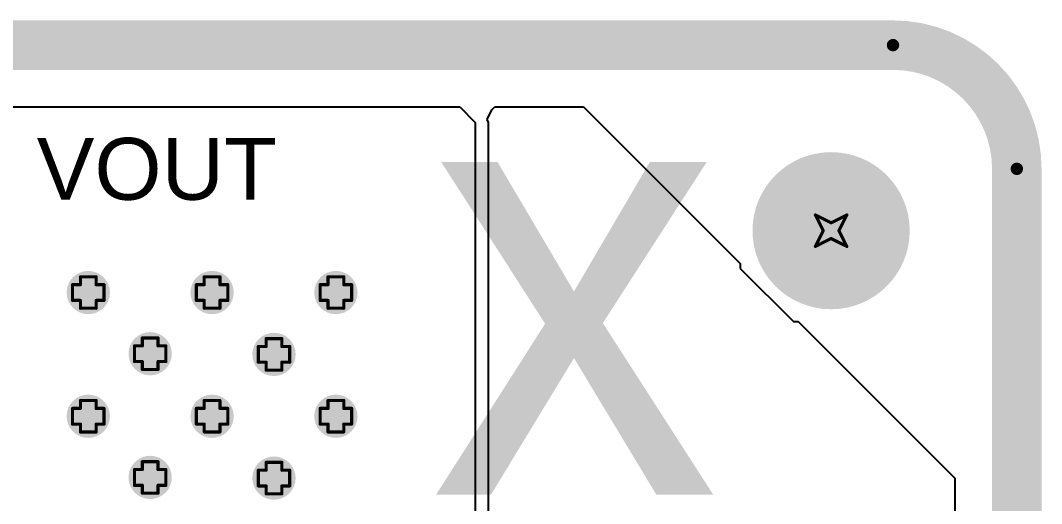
# Model space of a CAD drawing. Header units: millimetres. Extents: x -4.8 to 40.4, y -21.4 to 50.4.
# Drawn here: x 23.9 to 40.4, y 42.59 to 50.4 of the extents above; entities that cross this region are included whole.
import ezdxf

# ---------------------------------------------------------------- set-up
doc = ezdxf.new("R2010")
doc.units = ezdxf.units.MM
for name, color, linetype in [('BottomLayer', 5, 'Continuous'), ('BottomSolder', 6, 'Continuous'), ('DrillDrawing', 1, 'Continuous'), ('KeepOutLayer', 6, 'Continuous'), ('MultiLayer', 9, 'Continuous'), ('PadHoleLayer', 156, 'Continuous'), ('TopLayer', 1, 'Continuous'), ('TopOverlay', 2, 'Continuous'), ('TopSolder', 216, 'Continuous'), ('ViaHoleLayer', 16, 'Continuous')]:
    doc.layers.add(name, color=color, linetype=linetype)
doc.styles.add('Arial', font='arial.ttf', dxfattribs={"height": 0.2})
doc.styles.add('Mooretronics', font='', dxfattribs={"height": 0.2})
doc.styles.get('Mooretronics').set_extended_font_data('Mooretronics')

msp = doc.modelspace()

# ---------------------------------------------------------------- hatches: boundary and pattern name
at = {"layer": 'BottomLayer'}
h = msp.add_hatch(color=5, dxfattribs=at)
edge = h.paths.add_edge_path()
edge.add_arc((37, 47), 1, 0, 360)
h = msp.add_hatch(color=5, dxfattribs=at)
edge = h.paths.add_edge_path()
edge.add_arc((25, 46), 0.35, 0, 360)
h = msp.add_hatch(color=5, dxfattribs=at)
edge = h.paths.add_edge_path()
edge.add_arc((27, 46), 0.35, 0, 360)
h = msp.add_hatch(color=5, dxfattribs=at)
edge = h.paths.add_edge_path()
edge.add_arc((29, 46), 0.35, 0, 360)
h = msp.add_hatch(color=5, dxfattribs=at)
edge = h.paths.add_edge_path()
edge.add_arc((26, 45.011), 0.35, 0, 360)
h = msp.add_hatch(color=5, dxfattribs=at)
edge = h.paths.add_edge_path()
edge.add_arc((28, 45), 0.35, 0, 360)
h = msp.add_hatch(color=5, dxfattribs=at)
edge = h.paths.add_edge_path()
edge.add_arc((25, 44), 0.35, 0, 360)
h = msp.add_hatch(color=5, dxfattribs=at)
edge = h.paths.add_edge_path()
edge.add_arc((27, 44), 0.35, 0, 360)
h = msp.add_hatch(color=5, dxfattribs=at)
edge = h.paths.add_edge_path()
edge.add_arc((29, 44), 0.35, 0, 360)
h = msp.add_hatch(color=5, dxfattribs=at)
edge = h.paths.add_edge_path()
edge.add_arc((26, 43.011), 0.35, 0, 360)
h = msp.add_hatch(color=5, dxfattribs=at)
edge = h.paths.add_edge_path()
edge.add_arc((28, 43), 0.35, 0, 360)
at = {"layer": 'BottomSolder'}
h = msp.add_hatch(color=6, dxfattribs=at)
edge = h.paths.add_edge_path()
edge.add_arc((37, 47), 1.05, 0, 360)
at = {"layer": 'MultiLayer'}
h = msp.add_hatch(color=9, dxfattribs=at)
edge = h.paths.add_edge_path()
edge.add_arc((37, 47), 1, 0, 360)
at = {"layer": 'PadHoleLayer'}
h = msp.add_hatch(color=156, dxfattribs=at)
edge = h.paths.add_edge_path()
edge.add_arc((37, 47), 1.27, 0, 360)
at = {"layer": 'TopLayer'}
h = msp.add_hatch(color=1, dxfattribs=at)
edge = h.paths.add_edge_path()
edge.add_arc((37, 47), 1, 0, 360)
h = msp.add_hatch(color=1, dxfattribs=at)
edge = h.paths.add_edge_path()
edge.add_arc((25, 46), 0.35, 0, 360)
h = msp.add_hatch(color=1, dxfattribs=at)
edge = h.paths.add_edge_path()
edge.add_arc((27, 46), 0.35, 0, 360)
h = msp.add_hatch(color=1, dxfattribs=at)
edge = h.paths.add_edge_path()
edge.add_arc((29, 46), 0.35, 0, 360)
h = msp.add_hatch(color=1, dxfattribs=at)
edge = h.paths.add_edge_path()
edge.add_arc((26, 45.011), 0.35, 0, 360)
h = msp.add_hatch(color=1, dxfattribs=at)
edge = h.paths.add_edge_path()
edge.add_arc((28, 45), 0.35, 0, 360)
h = msp.add_hatch(color=1, dxfattribs=at)
edge = h.paths.add_edge_path()
edge.add_arc((25, 44), 0.35, 0, 360)
h = msp.add_hatch(color=1, dxfattribs=at)
edge = h.paths.add_edge_path()
edge.add_arc((27, 44), 0.35, 0, 360)
h = msp.add_hatch(color=1, dxfattribs=at)
edge = h.paths.add_edge_path()
edge.add_arc((29, 44), 0.35, 0, 360)
h = msp.add_hatch(color=1, dxfattribs=at)
edge = h.paths.add_edge_path()
edge.add_arc((26, 43.011), 0.35, 0, 360)
h = msp.add_hatch(color=1, dxfattribs=at)
edge = h.paths.add_edge_path()
edge.add_arc((28, 43), 0.35, 0, 360)
at = {"layer": 'TopSolder'}
h = msp.add_hatch(color=216, dxfattribs=at)
edge = h.paths.add_edge_path()
edge.add_arc((37, 47), 1.05, 0, 360)
at = {"layer": 'ViaHoleLayer'}
h = msp.add_hatch(color=16, dxfattribs=at)
edge = h.paths.add_edge_path()
edge.add_arc((25, 46), 0.2, 0, 360)
h = msp.add_hatch(color=16, dxfattribs=at)
edge = h.paths.add_edge_path()
edge.add_arc((27, 46), 0.2, 0, 360)
h = msp.add_hatch(color=16, dxfattribs=at)
edge = h.paths.add_edge_path()
edge.add_arc((29, 46), 0.2, 0, 360)
h = msp.add_hatch(color=16, dxfattribs=at)
edge = h.paths.add_edge_path()
edge.add_arc((26, 45.011), 0.2, 0, 360)
h = msp.add_hatch(color=16, dxfattribs=at)
edge = h.paths.add_edge_path()
edge.add_arc((28, 45), 0.2, 0, 360)
h = msp.add_hatch(color=16, dxfattribs=at)
edge = h.paths.add_edge_path()
edge.add_arc((25, 44), 0.2, 0, 360)
h = msp.add_hatch(color=16, dxfattribs=at)
edge = h.paths.add_edge_path()
edge.add_arc((27, 44), 0.2, 0, 360)
h = msp.add_hatch(color=16, dxfattribs=at)
edge = h.paths.add_edge_path()
edge.add_arc((29, 44), 0.2, 0, 360)
h = msp.add_hatch(color=16, dxfattribs=at)
edge = h.paths.add_edge_path()
edge.add_arc((26, 43.011), 0.2, 0, 360)
h = msp.add_hatch(color=16, dxfattribs=at)
edge = h.paths.add_edge_path()
edge.add_arc((28, 43), 0.2, 0, 360)

# ---------------------------------------------------------------- linework, layer by layer
at = {"layer": 'BottomLayer'}
for p, q in [((19, 49), (31, 49)), ((31, 49), (31.25, 48.75)), ((31.518, 48.952), (31.567, 49)), ((31.567, 49), (33, 49)), ((33, 49), (35.53, 46.47)), ((31.446, 48.8), (31.518, 48.952)), ((31.25, 48.75), (31.25, 34)), ((31.466, 48.75), (31.446, 48.8)), ((31.466, 34), (31.466, 48.75)), ((35.53, 46.47), (35.53, 46.391)), ((35.53, 46.391), (36.391, 45.53)), ((36.391, 45.53), (36.47, 45.53)), ((36.47, 45.53), (39, 43)), ((39, 43), (39, 7))]:
    msp.add_line(p, q, dxfattribs=at)
at = {"layer": 'DrillDrawing'}
for points, const_width in [([(2, 50), (38, 50)], 0.2), ([(40, 2), (40, 48)], 0.2), ([(36.746, 47.254), (37, 47.127)], 0.0508), ([(36.746, 47.254), (36.873, 47)], 0.0508), ([(37, 47.127), (37.254, 47.254)], 0.0508), ([(37.127, 47), (37.254, 47.254)], 0.0508), ([(36.746, 46.746), (36.873, 47)], 0.0508), ([(37.127, 47), (37.254, 46.746)], 0.0508), ([(36.746, 46.746), (37, 46.873)], 0.0508), ([(37, 46.873), (37.254, 46.746)], 0.0508), ([(24.873, 46.127), (24.873, 46.254)], 0.0508), ([(24.873, 46.254), (25.127, 46.254)], 0.0508), ([(25.127, 46.127), (25.127, 46.254)], 0.0508), ([(26.873, 46.127), (26.873, 46.254)], 0.0508), ([(26.873, 46.254), (27.127, 46.254)], 0.0508), ([(27.127, 46.127), (27.127, 46.254)], 0.0508), ([(28.873, 46.127), (28.873, 46.254)], 0.0508), ([(28.873, 46.254), (29.127, 46.254)], 0.0508), ([(29.127, 46.127), (29.127, 46.254)], 0.0508), ([(24.746, 45.873), (24.746, 46.127)], 0.0508), ([(24.746, 46.127), (24.873, 46.127)], 0.0508), ([(25.127, 46.127), (25.254, 46.127)], 0.0508), ([(25.254, 45.873), (25.254, 46.127)], 0.0508), ([(26.746, 45.873), (26.746, 46.127)], 0.0508), ([(26.746, 46.127), (26.873, 46.127)], 0.0508), ([(27.127, 46.127), (27.254, 46.127)], 0.0508), ([(27.254, 45.873), (27.254, 46.127)], 0.0508), ([(28.746, 45.873), (28.746, 46.127)], 0.0508), ([(28.746, 46.127), (28.873, 46.127)], 0.0508), ([(29.127, 46.127), (29.254, 46.127)], 0.0508), ([(29.254, 45.873), (29.254, 46.127)], 0.0508), ([(24.746, 45.873), (24.873, 45.873)], 0.0508), ([(24.873, 45.746), (24.873, 45.873)], 0.0508), ([(25.127, 45.873), (25.254, 45.873)], 0.0508), ([(25.127, 45.746), (25.127, 45.873)], 0.0508), ([(26.746, 45.873), (26.873, 45.873)], 0.0508), ([(26.873, 45.746), (26.873, 45.873)], 0.0508), ([(27.127, 45.873), (27.254, 45.873)], 0.0508), ([(27.127, 45.746), (27.127, 45.873)], 0.0508), ([(28.746, 45.873), (28.873, 45.873)], 0.0508), ([(28.873, 45.746), (28.873, 45.873)], 0.0508), ([(29.127, 45.873), (29.254, 45.873)], 0.0508), ([(29.127, 45.746), (29.127, 45.873)], 0.0508), ([(24.873, 45.746), (25.127, 45.746)], 0.0508), ([(26.873, 45.746), (27.127, 45.746)], 0.0508), ([(28.873, 45.746), (29.127, 45.746)], 0.0508), ([(25.873, 45.138), (25.873, 45.265)], 0.0508), ([(25.873, 45.265), (26.127, 45.265)], 0.0508), ([(26.127, 45.138), (26.127, 45.265)], 0.0508), ([(27.873, 45.127), (27.873, 45.254)], 0.0508), ([(27.873, 45.254), (28.127, 45.254)], 0.0508), ([(28.127, 45.127), (28.127, 45.254)], 0.0508), ([(25.746, 44.884), (25.746, 45.138)], 0.0508), ([(25.746, 45.138), (25.873, 45.138)], 0.0508), ([(26.127, 45.138), (26.254, 45.138)], 0.0508), ([(26.254, 44.884), (26.254, 45.138)], 0.0508), ([(27.746, 44.873), (27.746, 45.127)], 0.0508), ([(27.746, 45.127), (27.873, 45.127)], 0.0508), ([(28.127, 45.127), (28.254, 45.127)], 0.0508), ([(28.254, 44.873), (28.254, 45.127)], 0.0508), ([(25.746, 44.884), (25.873, 44.884)], 0.0508), ([(25.873, 44.757), (25.873, 44.884)], 0.0508), ([(26.127, 44.884), (26.254, 44.884)], 0.0508), ([(26.127, 44.757), (26.127, 44.884)], 0.0508), ([(27.746, 44.873), (27.873, 44.873)], 0.0508), ([(27.873, 44.746), (27.873, 44.873)], 0.0508), ([(28.127, 44.873), (28.254, 44.873)], 0.0508), ([(28.127, 44.746), (28.127, 44.873)], 0.0508), ([(25.873, 44.757), (26.127, 44.757)], 0.0508), ([(27.873, 44.746), (28.127, 44.746)], 0.0508), ([(24.873, 44.127), (24.873, 44.254)], 0.0508), ([(24.873, 44.254), (25.127, 44.254)], 0.0508), ([(25.127, 44.127), (25.127, 44.254)], 0.0508), ([(26.873, 44.127), (26.873, 44.254)], 0.0508), ([(26.873, 44.254), (27.127, 44.254)], 0.0508), ([(27.127, 44.127), (27.127, 44.254)], 0.0508), ([(28.873, 44.127), (28.873, 44.254)], 0.0508), ([(28.873, 44.254), (29.127, 44.254)], 0.0508), ([(29.127, 44.127), (29.127, 44.254)], 0.0508), ([(24.746, 43.873), (24.746, 44.127)], 0.0508), ([(24.746, 44.127), (24.873, 44.127)], 0.0508), ([(25.127, 44.127), (25.254, 44.127)], 0.0508), ([(25.254, 43.873), (25.254, 44.127)], 0.0508), ([(26.746, 43.873), (26.746, 44.127)], 0.0508), ([(26.746, 44.127), (26.873, 44.127)], 0.0508), ([(27.127, 44.127), (27.254, 44.127)], 0.0508), ([(27.254, 43.873), (27.254, 44.127)], 0.0508), ([(28.746, 43.873), (28.746, 44.127)], 0.0508), ([(28.746, 44.127), (28.873, 44.127)], 0.0508), ([(29.127, 44.127), (29.254, 44.127)], 0.0508), ([(29.254, 43.873), (29.254, 44.127)], 0.0508), ([(24.746, 43.873), (24.873, 43.873)], 0.0508), ([(24.873, 43.746), (24.873, 43.873)], 0.0508), ([(25.127, 43.873), (25.254, 43.873)], 0.0508), ([(25.127, 43.746), (25.127, 43.873)], 0.0508), ([(26.746, 43.873), (26.873, 43.873)], 0.0508), ([(26.873, 43.746), (26.873, 43.873)], 0.0508), ([(27.127, 43.873), (27.254, 43.873)], 0.0508), ([(27.127, 43.746), (27.127, 43.873)], 0.0508), ([(28.746, 43.873), (28.873, 43.873)], 0.0508), ([(28.873, 43.746), (28.873, 43.873)], 0.0508), ([(29.127, 43.873), (29.254, 43.873)], 0.0508), ([(29.127, 43.746), (29.127, 43.873)], 0.0508), ([(24.873, 43.746), (25.127, 43.746)], 0.0508), ([(26.873, 43.746), (27.127, 43.746)], 0.0508), ([(28.873, 43.746), (29.127, 43.746)], 0.0508), ([(25.873, 43.138), (25.873, 43.265)], 0.0508), ([(25.873, 43.265), (26.127, 43.265)], 0.0508), ([(26.127, 43.138), (26.127, 43.265)], 0.0508), ([(27.873, 43.127), (27.873, 43.254)], 0.0508), ([(27.873, 43.254), (28.127, 43.254)], 0.0508), ([(28.127, 43.127), (28.127, 43.254)], 0.0508), ([(25.746, 42.884), (25.746, 43.138)], 0.0508), ([(25.746, 43.138), (25.873, 43.138)], 0.0508), ([(26.127, 43.138), (26.254, 43.138)], 0.0508), ([(26.254, 42.884), (26.254, 43.138)], 0.0508), ([(27.746, 42.873), (27.746, 43.127)], 0.0508), ([(27.746, 43.127), (27.873, 43.127)], 0.0508), ([(28.127, 43.127), (28.254, 43.127)], 0.0508), ([(28.254, 42.873), (28.254, 43.127)], 0.0508), ([(25.746, 42.884), (25.873, 42.884)], 0.0508), ([(25.873, 42.757), (25.873, 42.884)], 0.0508), ([(26.127, 42.884), (26.254, 42.884)], 0.0508), ([(26.127, 42.757), (26.127, 42.884)], 0.0508), ([(27.746, 42.873), (27.873, 42.873)], 0.0508), ([(27.873, 42.746), (27.873, 42.873)], 0.0508), ([(28.127, 42.873), (28.254, 42.873)], 0.0508), ([(28.127, 42.746), (28.127, 42.873)], 0.0508), ([(25.873, 42.757), (26.127, 42.757)], 0.0508), ([(27.873, 42.746), (28.127, 42.746)], 0.0508)]:
    msp.add_lwpolyline(points, dxfattribs=dict(at, const_width=const_width))
for points, const_width in [([(37.95, 50, 1), (38.05, 50, 1)], 0.1), ([(37.95, 50, 1), (38.05, 50, 1)], 0.1), ([(39.95, 48, 1), (40.05, 48, 1)], 0.1), ([(39.95, 48, 1), (40.05, 48, 1)], 0.1), ([(36.733, 47.254, 1), (36.759, 47.254, 1)], 0.0254), ([(36.733, 47.254, 1), (36.759, 47.254, 1)], 0.0254), ([(37.241, 47.254, 1), (37.267, 47.254, 1)], 0.0254), ([(37.241, 47.254, 1), (37.267, 47.254, 1)], 0.0254), ([(36.86, 47, 1), (36.886, 47, 1)], 0.0254), ([(36.86, 47, 1), (36.886, 47, 1)], 0.0254), ([(36.987, 47.127, 1), (37.013, 47.127, 1)], 0.0254), ([(36.987, 47.127, 1), (37.013, 47.127, 1)], 0.0254), ([(37.114, 47, 1), (37.14, 47, 1)], 0.0254), ([(37.114, 47, 1), (37.14, 47, 1)], 0.0254), ([(36.987, 46.873, 1), (37.013, 46.873, 1)], 0.0254), ([(36.987, 46.873, 1), (37.013, 46.873, 1)], 0.0254), ([(36.733, 46.746, 1), (36.759, 46.746, 1)], 0.0254), ([(36.733, 46.746, 1), (36.759, 46.746, 1)], 0.0254), ([(37.241, 46.746, 1), (37.267, 46.746, 1)], 0.0254), ([(37.241, 46.746, 1), (37.267, 46.746, 1)], 0.0254), ([(24.86, 46.254, 1), (24.886, 46.254, 1)], 0.0254), ([(24.86, 46.254, 1), (24.886, 46.254, 1)], 0.0254), ([(25.114, 46.254, 1), (25.14, 46.254, 1)], 0.0254), ([(25.114, 46.254, 1), (25.14, 46.254, 1)], 0.0254), ([(26.86, 46.254, 1), (26.886, 46.254, 1)], 0.0254), ([(26.86, 46.254, 1), (26.886, 46.254, 1)], 0.0254), ([(27.114, 46.254, 1), (27.14, 46.254, 1)], 0.0254), ([(27.114, 46.254, 1), (27.14, 46.254, 1)], 0.0254), ([(28.86, 46.254, 1), (28.886, 46.254, 1)], 0.0254), ([(28.86, 46.254, 1), (28.886, 46.254, 1)], 0.0254), ([(29.114, 46.254, 1), (29.14, 46.254, 1)], 0.0254), ([(29.114, 46.254, 1), (29.14, 46.254, 1)], 0.0254), ([(24.733, 46.127, 1), (24.759, 46.127, 1)], 0.0254), ([(24.733, 46.127, 1), (24.759, 46.127, 1)], 0.0254), ([(24.86, 46.127, 1), (24.886, 46.127, 1)], 0.0254), ([(24.86, 46.127, 1), (24.886, 46.127, 1)], 0.0254), ([(25.114, 46.127, 1), (25.14, 46.127, 1)], 0.0254), ([(25.114, 46.127, 1), (25.14, 46.127, 1)], 0.0254), ([(25.241, 46.127, 1), (25.267, 46.127, 1)], 0.0254), ([(25.241, 46.127, 1), (25.267, 46.127, 1)], 0.0254), ([(26.733, 46.127, 1), (26.759, 46.127, 1)], 0.0254), ([(26.733, 46.127, 1), (26.759, 46.127, 1)], 0.0254), ([(26.86, 46.127, 1), (26.886, 46.127, 1)], 0.0254), ([(26.86, 46.127, 1), (26.886, 46.127, 1)], 0.0254), ([(27.114, 46.127, 1), (27.14, 46.127, 1)], 0.0254), ([(27.114, 46.127, 1), (27.14, 46.127, 1)], 0.0254), ([(27.241, 46.127, 1), (27.267, 46.127, 1)], 0.0254), ([(27.241, 46.127, 1), (27.267, 46.127, 1)], 0.0254), ([(28.733, 46.127, 1), (28.759, 46.127, 1)], 0.0254), ([(28.733, 46.127, 1), (28.759, 46.127, 1)], 0.0254), ([(28.86, 46.127, 1), (28.886, 46.127, 1)], 0.0254), ([(28.86, 46.127, 1), (28.886, 46.127, 1)], 0.0254), ([(29.114, 46.127, 1), (29.14, 46.127, 1)], 0.0254), ([(29.114, 46.127, 1), (29.14, 46.127, 1)], 0.0254), ([(29.241, 46.127, 1), (29.267, 46.127, 1)], 0.0254), ([(29.241, 46.127, 1), (29.267, 46.127, 1)], 0.0254), ([(24.733, 45.873, 1), (24.759, 45.873, 1)], 0.0254), ([(24.733, 45.873, 1), (24.759, 45.873, 1)], 0.0254), ([(24.86, 45.873, 1), (24.886, 45.873, 1)], 0.0254), ([(24.86, 45.873, 1), (24.886, 45.873, 1)], 0.0254), ([(25.114, 45.873, 1), (25.14, 45.873, 1)], 0.0254), ([(25.114, 45.873, 1), (25.14, 45.873, 1)], 0.0254), ([(25.241, 45.873, 1), (25.267, 45.873, 1)], 0.0254), ([(25.241, 45.873, 1), (25.267, 45.873, 1)], 0.0254), ([(26.733, 45.873, 1), (26.759, 45.873, 1)], 0.0254), ([(26.733, 45.873, 1), (26.759, 45.873, 1)], 0.0254), ([(26.86, 45.873, 1), (26.886, 45.873, 1)], 0.0254), ([(26.86, 45.873, 1), (26.886, 45.873, 1)], 0.0254), ([(27.114, 45.873, 1), (27.14, 45.873, 1)], 0.0254), ([(27.114, 45.873, 1), (27.14, 45.873, 1)], 0.0254), ([(27.241, 45.873, 1), (27.267, 45.873, 1)], 0.0254), ([(27.241, 45.873, 1), (27.267, 45.873, 1)], 0.0254), ([(28.733, 45.873, 1), (28.759, 45.873, 1)], 0.0254), ([(28.733, 45.873, 1), (28.759, 45.873, 1)], 0.0254), ([(28.86, 45.873, 1), (28.886, 45.873, 1)], 0.0254), ([(28.86, 45.873, 1), (28.886, 45.873, 1)], 0.0254), ([(29.114, 45.873, 1), (29.14, 45.873, 1)], 0.0254), ([(29.114, 45.873, 1), (29.14, 45.873, 1)], 0.0254), ([(29.241, 45.873, 1), (29.267, 45.873, 1)], 0.0254), ([(29.241, 45.873, 1), (29.267, 45.873, 1)], 0.0254), ([(24.86, 45.746, 1), (24.886, 45.746, 1)], 0.0254), ([(24.86, 45.746, 1), (24.886, 45.746, 1)], 0.0254), ([(25.114, 45.746, 1), (25.14, 45.746, 1)], 0.0254), ([(25.114, 45.746, 1), (25.14, 45.746, 1)], 0.0254), ([(26.86, 45.746, 1), (26.886, 45.746, 1)], 0.0254), ([(26.86, 45.746, 1), (26.886, 45.746, 1)], 0.0254), ([(27.114, 45.746, 1), (27.14, 45.746, 1)], 0.0254), ([(27.114, 45.746, 1), (27.14, 45.746, 1)], 0.0254), ([(28.86, 45.746, 1), (28.886, 45.746, 1)], 0.0254), ([(28.86, 45.746, 1), (28.886, 45.746, 1)], 0.0254), ([(29.114, 45.746, 1), (29.14, 45.746, 1)], 0.0254), ([(29.114, 45.746, 1), (29.14, 45.746, 1)], 0.0254), ([(25.86, 45.265, 1), (25.886, 45.265, 1)], 0.0254), ([(25.86, 45.265, 1), (25.886, 45.265, 1)], 0.0254), ([(26.114, 45.265, 1), (26.14, 45.265, 1)], 0.0254), ([(26.114, 45.265, 1), (26.14, 45.265, 1)], 0.0254), ([(27.86, 45.254, 1), (27.886, 45.254, 1)], 0.0254), ([(27.86, 45.254, 1), (27.886, 45.254, 1)], 0.0254), ([(28.114, 45.254, 1), (28.14, 45.254, 1)], 0.0254), ([(28.114, 45.254, 1), (28.14, 45.254, 1)], 0.0254), ([(25.733, 45.138, 1), (25.759, 45.138, 1)], 0.0254), ([(25.733, 45.138, 1), (25.759, 45.138, 1)], 0.0254), ([(25.86, 45.138, 1), (25.886, 45.138, 1)], 0.0254), ([(25.86, 45.138, 1), (25.886, 45.138, 1)], 0.0254), ([(26.114, 45.138, 1), (26.14, 45.138, 1)], 0.0254), ([(26.114, 45.138, 1), (26.14, 45.138, 1)], 0.0254), ([(26.241, 45.138, 1), (26.267, 45.138, 1)], 0.0254), ([(26.241, 45.138, 1), (26.267, 45.138, 1)], 0.0254), ([(27.733, 45.127, 1), (27.759, 45.127, 1)], 0.0254), ([(27.733, 45.127, 1), (27.759, 45.127, 1)], 0.0254), ([(27.86, 45.127, 1), (27.886, 45.127, 1)], 0.0254), ([(27.86, 45.127, 1), (27.886, 45.127, 1)], 0.0254), ([(28.114, 45.127, 1), (28.14, 45.127, 1)], 0.0254), ([(28.114, 45.127, 1), (28.14, 45.127, 1)], 0.0254), ([(28.241, 45.127, 1), (28.267, 45.127, 1)], 0.0254), ([(28.241, 45.127, 1), (28.267, 45.127, 1)], 0.0254), ([(25.733, 44.884, 1), (25.759, 44.884, 1)], 0.0254), ([(25.733, 44.884, 1), (25.759, 44.884, 1)], 0.0254), ([(25.86, 44.884, 1), (25.886, 44.884, 1)], 0.0254), ([(25.86, 44.884, 1), (25.886, 44.884, 1)], 0.0254), ([(26.114, 44.884, 1), (26.14, 44.884, 1)], 0.0254), ([(26.114, 44.884, 1), (26.14, 44.884, 1)], 0.0254), ([(26.241, 44.884, 1), (26.267, 44.884, 1)], 0.0254), ([(26.241, 44.884, 1), (26.267, 44.884, 1)], 0.0254), ([(27.733, 44.873, 1), (27.759, 44.873, 1)], 0.0254), ([(27.733, 44.873, 1), (27.759, 44.873, 1)], 0.0254), ([(27.86, 44.873, 1), (27.886, 44.873, 1)], 0.0254), ([(27.86, 44.873, 1), (27.886, 44.873, 1)], 0.0254), ([(28.114, 44.873, 1), (28.14, 44.873, 1)], 0.0254), ([(28.114, 44.873, 1), (28.14, 44.873, 1)], 0.0254), ([(28.241, 44.873, 1), (28.267, 44.873, 1)], 0.0254), ([(28.241, 44.873, 1), (28.267, 44.873, 1)], 0.0254), ([(25.86, 44.757, 1), (25.886, 44.757, 1)], 0.0254), ([(25.86, 44.757, 1), (25.886, 44.757, 1)], 0.0254), ([(26.114, 44.757, 1), (26.14, 44.757, 1)], 0.0254), ([(26.114, 44.757, 1), (26.14, 44.757, 1)], 0.0254), ([(27.86, 44.746, 1), (27.886, 44.746, 1)], 0.0254), ([(27.86, 44.746, 1), (27.886, 44.746, 1)], 0.0254), ([(28.114, 44.746, 1), (28.14, 44.746, 1)], 0.0254), ([(28.114, 44.746, 1), (28.14, 44.746, 1)], 0.0254), ([(24.86, 44.254, 1), (24.886, 44.254, 1)], 0.0254), ([(24.86, 44.254, 1), (24.886, 44.254, 1)], 0.0254), ([(25.114, 44.254, 1), (25.14, 44.254, 1)], 0.0254), ([(25.114, 44.254, 1), (25.14, 44.254, 1)], 0.0254), ([(26.86, 44.254, 1), (26.886, 44.254, 1)], 0.0254), ([(26.86, 44.254, 1), (26.886, 44.254, 1)], 0.0254), ([(27.114, 44.254, 1), (27.14, 44.254, 1)], 0.0254), ([(27.114, 44.254, 1), (27.14, 44.254, 1)], 0.0254), ([(28.86, 44.254, 1), (28.886, 44.254, 1)], 0.0254), ([(28.86, 44.254, 1), (28.886, 44.254, 1)], 0.0254), ([(29.114, 44.254, 1), (29.14, 44.254, 1)], 0.0254), ([(29.114, 44.254, 1), (29.14, 44.254, 1)], 0.0254), ([(24.733, 44.127, 1), (24.759, 44.127, 1)], 0.0254), ([(24.733, 44.127, 1), (24.759, 44.127, 1)], 0.0254), ([(24.86, 44.127, 1), (24.886, 44.127, 1)], 0.0254), ([(24.86, 44.127, 1), (24.886, 44.127, 1)], 0.0254), ([(25.114, 44.127, 1), (25.14, 44.127, 1)], 0.0254), ([(25.114, 44.127, 1), (25.14, 44.127, 1)], 0.0254), ([(25.241, 44.127, 1), (25.267, 44.127, 1)], 0.0254), ([(25.241, 44.127, 1), (25.267, 44.127, 1)], 0.0254), ([(26.733, 44.127, 1), (26.759, 44.127, 1)], 0.0254), ([(26.733, 44.127, 1), (26.759, 44.127, 1)], 0.0254), ([(26.86, 44.127, 1), (26.886, 44.127, 1)], 0.0254), ([(26.86, 44.127, 1), (26.886, 44.127, 1)], 0.0254), ([(27.114, 44.127, 1), (27.14, 44.127, 1)], 0.0254), ([(27.114, 44.127, 1), (27.14, 44.127, 1)], 0.0254), ([(27.241, 44.127, 1), (27.267, 44.127, 1)], 0.0254), ([(27.241, 44.127, 1), (27.267, 44.127, 1)], 0.0254), ([(28.733, 44.127, 1), (28.759, 44.127, 1)], 0.0254), ([(28.733, 44.127, 1), (28.759, 44.127, 1)], 0.0254), ([(28.86, 44.127, 1), (28.886, 44.127, 1)], 0.0254), ([(28.86, 44.127, 1), (28.886, 44.127, 1)], 0.0254), ([(29.114, 44.127, 1), (29.14, 44.127, 1)], 0.0254), ([(29.114, 44.127, 1), (29.14, 44.127, 1)], 0.0254), ([(29.241, 44.127, 1), (29.267, 44.127, 1)], 0.0254), ([(29.241, 44.127, 1), (29.267, 44.127, 1)], 0.0254), ([(24.733, 43.873, 1), (24.759, 43.873, 1)], 0.0254), ([(24.733, 43.873, 1), (24.759, 43.873, 1)], 0.0254), ([(24.86, 43.873, 1), (24.886, 43.873, 1)], 0.0254), ([(24.86, 43.873, 1), (24.886, 43.873, 1)], 0.0254), ([(25.114, 43.873, 1), (25.14, 43.873, 1)], 0.0254), ([(25.114, 43.873, 1), (25.14, 43.873, 1)], 0.0254), ([(25.241, 43.873, 1), (25.267, 43.873, 1)], 0.0254), ([(25.241, 43.873, 1), (25.267, 43.873, 1)], 0.0254), ([(26.733, 43.873, 1), (26.759, 43.873, 1)], 0.0254), ([(26.733, 43.873, 1), (26.759, 43.873, 1)], 0.0254), ([(26.86, 43.873, 1), (26.886, 43.873, 1)], 0.0254), ([(26.86, 43.873, 1), (26.886, 43.873, 1)], 0.0254), ([(27.114, 43.873, 1), (27.14, 43.873, 1)], 0.0254), ([(27.114, 43.873, 1), (27.14, 43.873, 1)], 0.0254), ([(27.241, 43.873, 1), (27.267, 43.873, 1)], 0.0254), ([(27.241, 43.873, 1), (27.267, 43.873, 1)], 0.0254), ([(28.733, 43.873, 1), (28.759, 43.873, 1)], 0.0254), ([(28.733, 43.873, 1), (28.759, 43.873, 1)], 0.0254), ([(28.86, 43.873, 1), (28.886, 43.873, 1)], 0.0254), ([(28.86, 43.873, 1), (28.886, 43.873, 1)], 0.0254), ([(29.114, 43.873, 1), (29.14, 43.873, 1)], 0.0254), ([(29.114, 43.873, 1), (29.14, 43.873, 1)], 0.0254), ([(29.241, 43.873, 1), (29.267, 43.873, 1)], 0.0254), ([(29.241, 43.873, 1), (29.267, 43.873, 1)], 0.0254), ([(24.86, 43.746, 1), (24.886, 43.746, 1)], 0.0254), ([(24.86, 43.746, 1), (24.886, 43.746, 1)], 0.0254), ([(25.114, 43.746, 1), (25.14, 43.746, 1)], 0.0254), ([(25.114, 43.746, 1), (25.14, 43.746, 1)], 0.0254), ([(26.86, 43.746, 1), (26.886, 43.746, 1)], 0.0254), ([(26.86, 43.746, 1), (26.886, 43.746, 1)], 0.0254), ([(27.114, 43.746, 1), (27.14, 43.746, 1)], 0.0254), ([(27.114, 43.746, 1), (27.14, 43.746, 1)], 0.0254), ([(28.86, 43.746, 1), (28.886, 43.746, 1)], 0.0254), ([(28.86, 43.746, 1), (28.886, 43.746, 1)], 0.0254), ([(29.114, 43.746, 1), (29.14, 43.746, 1)], 0.0254), ([(29.114, 43.746, 1), (29.14, 43.746, 1)], 0.0254), ([(25.86, 43.265, 1), (25.886, 43.265, 1)], 0.0254), ([(25.86, 43.265, 1), (25.886, 43.265, 1)], 0.0254), ([(26.114, 43.265, 1), (26.14, 43.265, 1)], 0.0254), ([(26.114, 43.265, 1), (26.14, 43.265, 1)], 0.0254), ([(27.86, 43.254, 1), (27.886, 43.254, 1)], 0.0254), ([(27.86, 43.254, 1), (27.886, 43.254, 1)], 0.0254), ([(28.114, 43.254, 1), (28.14, 43.254, 1)], 0.0254), ([(28.114, 43.254, 1), (28.14, 43.254, 1)], 0.0254), ([(25.733, 43.138, 1), (25.759, 43.138, 1)], 0.0254), ([(25.733, 43.138, 1), (25.759, 43.138, 1)], 0.0254), ([(25.86, 43.138, 1), (25.886, 43.138, 1)], 0.0254), ([(25.86, 43.138, 1), (25.886, 43.138, 1)], 0.0254), ([(26.114, 43.138, 1), (26.14, 43.138, 1)], 0.0254), ([(26.114, 43.138, 1), (26.14, 43.138, 1)], 0.0254), ([(26.241, 43.138, 1), (26.267, 43.138, 1)], 0.0254), ([(26.241, 43.138, 1), (26.267, 43.138, 1)], 0.0254), ([(27.733, 43.127, 1), (27.759, 43.127, 1)], 0.0254), ([(27.733, 43.127, 1), (27.759, 43.127, 1)], 0.0254), ([(27.86, 43.127, 1), (27.886, 43.127, 1)], 0.0254), ([(27.86, 43.127, 1), (27.886, 43.127, 1)], 0.0254), ([(28.114, 43.127, 1), (28.14, 43.127, 1)], 0.0254), ([(28.114, 43.127, 1), (28.14, 43.127, 1)], 0.0254), ([(28.241, 43.127, 1), (28.267, 43.127, 1)], 0.0254), ([(28.241, 43.127, 1), (28.267, 43.127, 1)], 0.0254), ([(25.733, 42.884, 1), (25.759, 42.884, 1)], 0.0254), ([(25.733, 42.884, 1), (25.759, 42.884, 1)], 0.0254), ([(25.86, 42.884, 1), (25.886, 42.884, 1)], 0.0254), ([(25.86, 42.884, 1), (25.886, 42.884, 1)], 0.0254), ([(26.114, 42.884, 1), (26.14, 42.884, 1)], 0.0254), ([(26.114, 42.884, 1), (26.14, 42.884, 1)], 0.0254), ([(26.241, 42.884, 1), (26.267, 42.884, 1)], 0.0254), ([(26.241, 42.884, 1), (26.267, 42.884, 1)], 0.0254), ([(27.733, 42.873, 1), (27.759, 42.873, 1)], 0.0254), ([(27.733, 42.873, 1), (27.759, 42.873, 1)], 0.0254), ([(27.86, 42.873, 1), (27.886, 42.873, 1)], 0.0254), ([(27.86, 42.873, 1), (27.886, 42.873, 1)], 0.0254), ([(28.114, 42.873, 1), (28.14, 42.873, 1)], 0.0254), ([(28.114, 42.873, 1), (28.14, 42.873, 1)], 0.0254), ([(28.241, 42.873, 1), (28.267, 42.873, 1)], 0.0254), ([(28.241, 42.873, 1), (28.267, 42.873, 1)], 0.0254), ([(25.86, 42.757, 1), (25.886, 42.757, 1)], 0.0254), ([(25.86, 42.757, 1), (25.886, 42.757, 1)], 0.0254), ([(26.114, 42.757, 1), (26.14, 42.757, 1)], 0.0254), ([(26.114, 42.757, 1), (26.14, 42.757, 1)], 0.0254), ([(27.86, 42.746, 1), (27.886, 42.746, 1)], 0.0254), ([(27.86, 42.746, 1), (27.886, 42.746, 1)], 0.0254), ([(28.114, 42.746, 1), (28.14, 42.746, 1)], 0.0254), ([(28.114, 42.746, 1), (28.14, 42.746, 1)], 0.0254)]:
    msp.add_lwpolyline(points, format="xyb", close=True, dxfattribs=dict(at, const_width=const_width))
at = {"layer": 'DrillDrawing', "const_width": 0.2}
msp.add_lwpolyline([(38, 50, -0.414213), (40, 48)], format="xyb", dxfattribs=at)
at = {"layer": 'KeepOutLayer', "const_width": 0.4}
for points in [[(2, 50.2), (38, 50.2)], [(2.001, 49.8), (37.999, 49.8)], [(37.999, 49.8), (38, 49.8)], [(39.8, 47.999), (39.8, 48)], [(39.8, 2.001), (39.8, 47.999)], [(40.2, 2), (40.2, 48)]]:
    msp.add_lwpolyline(points, dxfattribs=at)
at = {"layer": 'KeepOutLayer', "const_width": 0.2}
for points in [[(37.9, 50.2, 1), (38.1, 50.2, 1)], [(37.9, 50.2, 1), (38.1, 50.2, 1)], [(37.9, 50.2, 1), (38.1, 50.2, 1)], [(37.901, 50.2, 1), (38.101, 50.2, 1)], [(37.901, 50.2, 1), (38.101, 50.2, 1)], [(37.901, 50.2, 1), (38.101, 50.2, 1)], [(37.899, 49.8, 1), (38.099, 49.8, 1)], [(37.899, 49.8, 1), (38.099, 49.8, 1)], [(37.899, 49.8, 1), (38.099, 49.8, 1)], [(37.9, 49.8, 1), (38.1, 49.8, 1)], [(37.9, 49.8, 1), (38.1, 49.8, 1)], [(37.9, 49.8, 1), (38.1, 49.8, 1)], [(39.7, 48, 1), (39.9, 48, 1)], [(39.7, 48, 1), (39.9, 48, 1)], [(39.7, 48, 1), (39.9, 48, 1)], [(39.7, 47.999, 1), (39.9, 47.999, 1)], [(39.7, 47.999, 1), (39.9, 47.999, 1)], [(39.7, 47.999, 1), (39.9, 47.999, 1)], [(40.1, 48.001, 1), (40.3, 48.001, 1)], [(40.1, 48.001, 1), (40.3, 48.001, 1)], [(40.1, 48.001, 1), (40.3, 48.001, 1)], [(40.1, 48, 1), (40.3, 48, 1)], [(40.1, 48, 1), (40.3, 48, 1)], [(40.1, 48, 1), (40.3, 48, 1)]]:
    msp.add_lwpolyline(points, format="xyb", close=True, dxfattribs=at)
at = {"layer": 'KeepOutLayer', "const_width": 0.4}
for points in [[(38, 50.2, -0.00012), (38.001, 50.2)], [(38, 50.2, -0.001322), (38.001, 50.2)], [(38.001, 50.2, -0.413932), (40.2, 48.001)], [(38, 49.8, -0.00126), (37.999, 49.8)], [(38, 49.8, -0.414213), (39.8, 48)], [(39.8, 47.999, -0.00126), (39.8, 48)], [(40.2, 48.001, -0.001321), (40.2, 48)], [(40.2, 48.001, -0.00012), (40.2, 48)]]:
    msp.add_lwpolyline(points, format="xyb", dxfattribs=at)
at = {"layer": 'TopLayer'}
for p, q in [((19, 49), (31, 49)), ((31, 49), (31.25, 48.75)), ((31.518, 48.952), (31.567, 49)), ((31.567, 49), (33, 49)), ((33, 49), (35.53, 46.47)), ((31.446, 48.8), (31.518, 48.952)), ((31.25, 48.75), (31.25, 34)), ((31.466, 48.75), (31.446, 48.8)), ((31.466, 35.849), (31.466, 48.75)), ((35.53, 46.47), (35.53, 46.391)), ((35.53, 46.391), (36.391, 45.53)), ((36.391, 45.53), (36.47, 45.53)), ((36.47, 45.53), (39, 43)), ((39, 43), (39, 7))]:
    msp.add_line(p, q, dxfattribs=at)

# ---------------------------------------------------------------- texts
at = {"layer": 'TopOverlay', "style": 'Arial'}
msp.add_text('VOUT', height=1, rotation=360, dxfattribs=at).set_placement((24.167, 47.5))
at = {"layer": 'TopOverlay', "style": 'Mooretronics'}
msp.add_text('x', height=7, dxfattribs=at).set_placement((30.515, 42.734))

doc.saveas('drawing.dxf')
